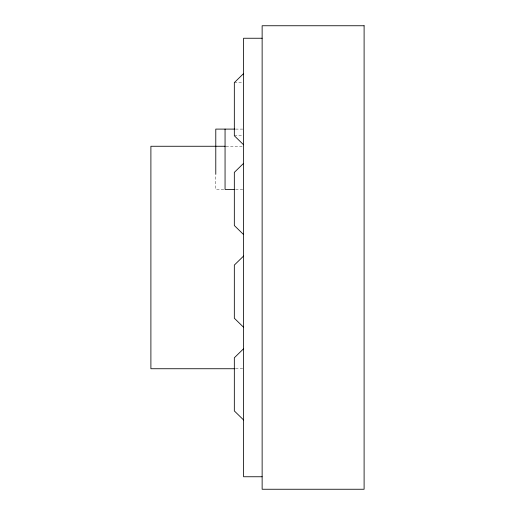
<?xml version="1.0" encoding="UTF-8"?>
<svg xmlns="http://www.w3.org/2000/svg" width="515" height="515" viewBox="0 0 515 515"><rect width="100%" height="100%" fill="white"/><g stroke="black" fill="none" stroke-linecap="round" stroke-linejoin="round"><path stroke-width="0.39" stroke-dasharray="2.58 1.93" d="M234.325 82.612L242.823 82.612M235.651 129.098L242.823 129.098M234.325 135.748L242.823 135.748M226.014 146.26L242.797 146.26M223.729 189.443L215.785 189.443L215.785 175.042M235.651 189.443L242.823 189.443M235.606 368.74L242.797 368.74"/><path stroke-width="0.77" d="M243.595 73.561L234.325 82.612L234.325 135.748L243.595 144.799M243.595 163.339L234.325 172.39L234.325 225.525L243.595 234.576M243.595 256.039L234.325 265.09L234.325 318.225L243.595 327.276M243.595 348.739L234.325 357.79L234.325 410.925L243.595 419.976M262.135 38.245L243.595 38.245L243.595 476.755L262.135 476.755M234.853 129.098L215.785 129.098L215.785 174.353M225.216 146.26L150.895 146.26L150.895 368.74L234.801 368.74M234.325 189.443L225.055 189.443L225.055 129.098M364.105 25.75L262.135 25.75L262.135 489.25L364.105 489.25L364.105 25.75"/></g></svg>
